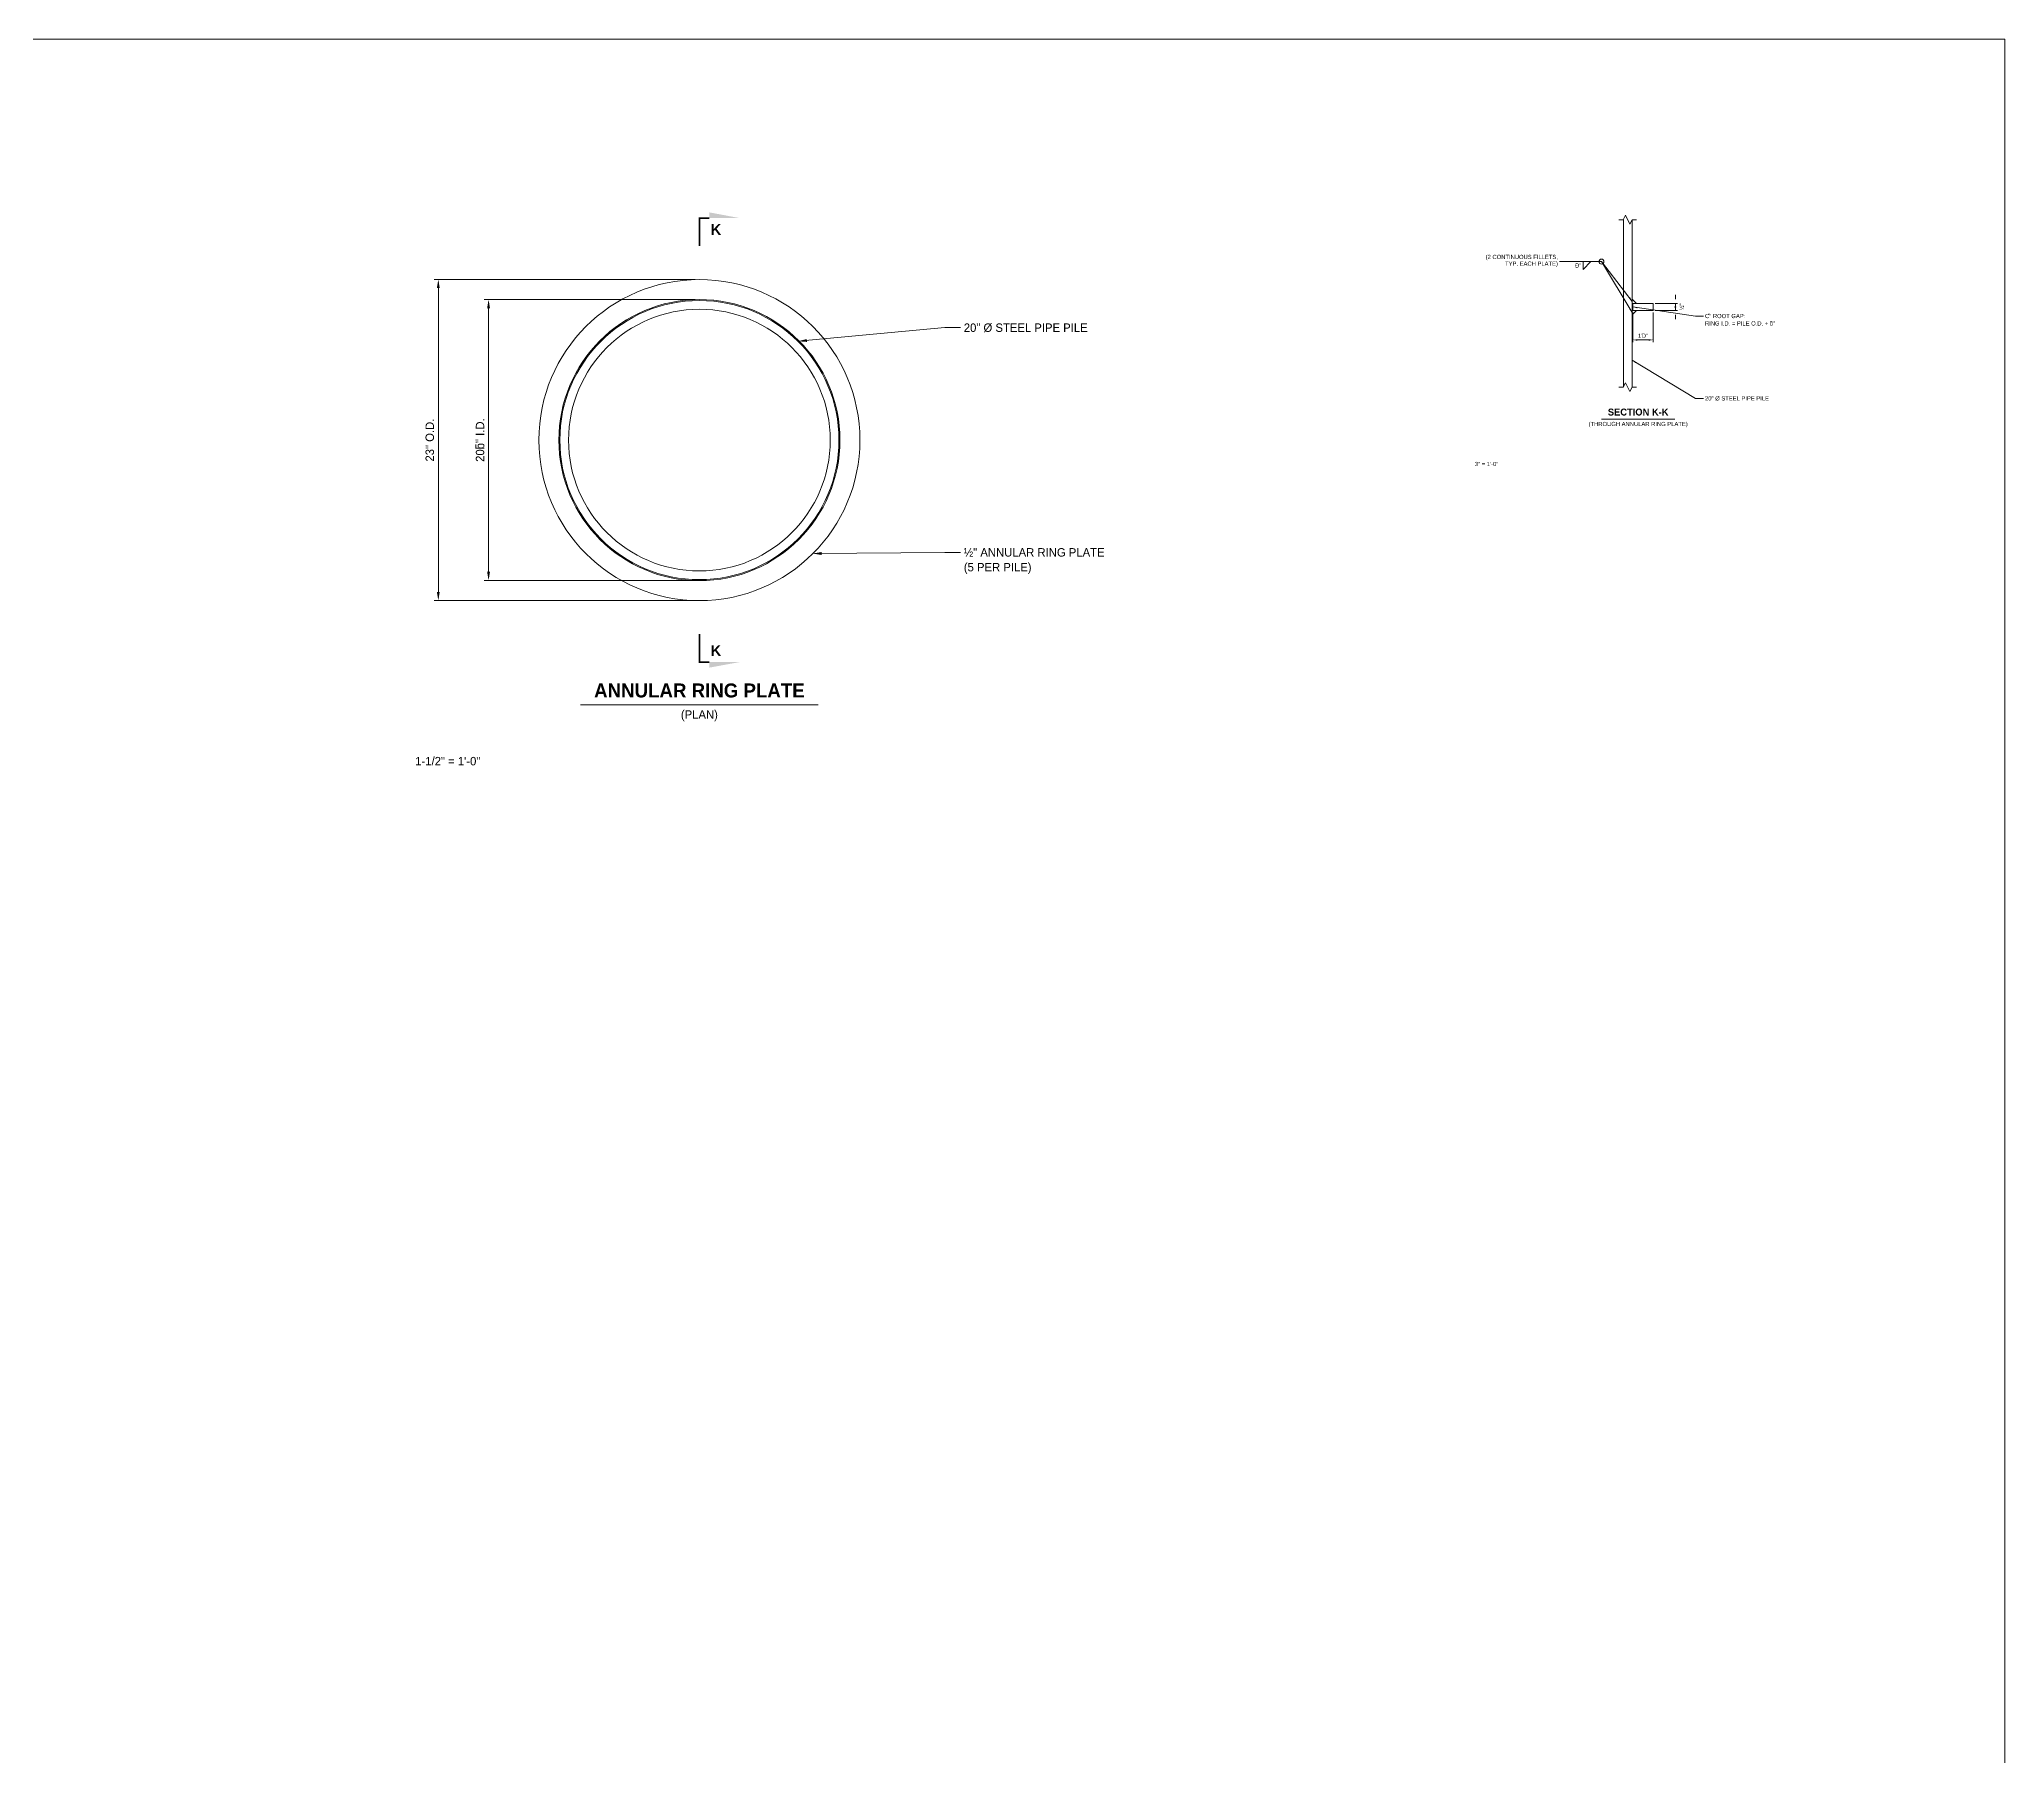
# Model space of a CAD drawing. Extents: x -1 to 861, y -26 to 2.
# Drawn here: x 550.73 to 562.46, y -9.25 to 1 of the extents above; entities that cross this region are included whole.
import ezdxf
from ezdxf.enums import TextEntityAlignment as Align

# ---------------------------------------------------------------- set-up
doc = ezdxf.new("R2010")
doc.units = 21
doc.header["$MEASUREMENT"] = 0
for name, color, linetype, lineweight in [('Border', 7, 'Continuous', 15), ('Dimension', 7, 'Continuous', 9), ('Leader', 7, 'Continuous', 9), ('PileSteel', 30, 'Continuous', 15), ('Symbols', 7, 'Continuous', 15), ('TextStructures', 7, 'Continuous', 9)]:
    doc.layers.add(name, color=color, linetype=linetype, lineweight=lineweight)
doc.styles.add('FDOT Bold (Large)', font='FDOTBold.ttf')
doc.styles.add('FDOT Structures', font='FDOT.ttf')
doc.styles.add('FDOT Structures Annotation', font='FDOT.ttf')
doc.styles.add('FDOT Structures Views_SectionArrow', font='FDOTBold.ttf')

msp = doc.modelspace()

# ---------------------------------------------------------------- linework, layer by layer
at = {"layer": 'Border'}
msp.add_lwpolyline([(539, -19.5), (562.461, -19.5), (562.461, 1), (539, 1)], close=True, dxfattribs=at)
at = {"layer": 'Dimension'}
for p, q in [((554.645, -0.433), (553.086, -0.433)), ((553.112, -2.298), (553.112, -0.485)), ((554.645, -0.553), (553.386, -0.553)), ((560.375, -0.577), (560.508, -0.577)), ((560.495, -0.551), (560.495, -0.525)), ((560.495, -0.577), (560.495, -0.618)), ((553.412, -2.178), (553.412, -0.605)), ((560.242, -0.631), (560.242, -0.807)), ((560.362, -0.631), (560.362, -0.807)), ((560.375, -0.618), (560.508, -0.618)), ((560.495, -0.644), (560.495, -0.67)), ((560.268, -0.794), (560.336, -0.794)), ((554.645, -2.23), (553.386, -2.23)), ((554.645, -2.35), (553.086, -2.35))]:
    msp.add_line(p, q, dxfattribs=at)
for points in [[(553.103, -0.485), (553.112, -0.433), (553.12, -0.485)], [(553.403, -0.605), (553.412, -0.553), (553.42, -0.605)], [(553.42, -2.178), (553.412, -2.23), (553.403, -2.178)], [(553.12, -2.298), (553.112, -2.35), (553.103, -2.298)]]:
    msp.add_solid(points, dxfattribs=at)
at = {"layer": 'Leader'}
for p in [(559.804, -0.327), (560.237, -0.564), (560.237, -0.631)]:
    msp.add_line(p, (560.054, -0.327), dxfattribs=at)
for points in [[(559.944, -0.327), (559.944, -0.373), (559.99, -0.327), (559.944, -0.327)], [(560.242, -0.597), (560.615, -0.652), (560.662, -0.652)], [(555.259, -0.802), (556.135, -0.721), (556.228, -0.721)], [(560.237, -0.916), (560.615, -1.143), (560.662, -1.143)], [(555.348, -2.069), (556.135, -2.063), (556.228, -2.063)]]:
    msp.add_lwpolyline(points, dxfattribs=at)
msp.add_circle((560.054, -0.327), 0.015, dxfattribs=at)
for points in [[(560.237, -0.564), (560.218, -0.546), (560.225, -0.54)], [(560.237, -0.631), (560.22, -0.611), (560.227, -0.607)], [(560.242, -0.597), (560.269, -0.597), (560.267, -0.606)], [(555.259, -0.802), (555.31, -0.789), (555.312, -0.806)], [(560.237, -0.916), (560.262, -0.926), (560.257, -0.933)], [(555.348, -2.069), (555.4, -2.06), (555.4, -2.078)]]:
    msp.add_solid(points, dxfattribs=at)
at = {"layer": 'PileSteel'}
for p, q in [((560.185, -1.077), (560.185, -0.077)), ((560.237, -1.077), (560.237, -0.077))]:
    msp.add_line(p, q, dxfattribs=at)
for points in [[(560.237, -0.577), (560.237, -0.551), (560.263, -0.577), (560.237, -0.577)], [(560.237, -0.618), (560.237, -0.644), (560.263, -0.618), (560.237, -0.618)]]:
    msp.add_lwpolyline(points, dxfattribs=at)
msp.add_lwpolyline([(560.242, -0.577), (560.362, -0.577), (560.362, -0.618), (560.242, -0.618)], close=True, dxfattribs=at)
for radius in [0.958, 0.839, 0.833, 0.781]:
    msp.add_circle((554.67, -1.392), radius, dxfattribs=at)
at = {"layer": 'Symbols', "const_width": 0.00933}
for points in [[(554.67, -0.233), (554.67, -0.067), (554.73, -0.067)], [(554.67, -2.55), (554.67, -2.717), (554.73, -2.717)]]:
    msp.add_lwpolyline(points, dxfattribs=at)
at = {"layer": 'Symbols'}
for points in [[(560.158, -0.077), (560.184, -0.077), (560.198, -0.05), (560.224, -0.103), (560.238, -0.077), (560.264, -0.077)], [(560.158, -1.077), (560.184, -1.077), (560.198, -1.05), (560.224, -1.103), (560.238, -1.077), (560.264, -1.077)]]:
    msp.add_lwpolyline(points, dxfattribs=at)
for points in [[(554.73, -0.067), (554.91, -0.067), (554.73, -0.033)], [(554.73, -2.717), (554.91, -2.717), (554.73, -2.75)]]:
    msp.add_solid(points, dxfattribs=at)
at = {"layer": 'TextStructures'}
for p, q in [((560.055, -1.267), (560.491, -1.267)), ((553.961, -2.972), (555.378, -2.972))]:
    msp.add_line(p, q, dxfattribs=at)

# ---------------------------------------------------------------- texts
at = {"layer": 'Border', "style": 'FDOT Structures'}
for s, height, p in [('3" = 1\'-0"', 0.0252, (559.298, -1.522)), ('1-1/2" = 1\'-0"', 0.0504, (552.974, -3.283))]:
    msp.add_text(s, height=height, dxfattribs=at).set_placement(p, align=Align.TOP_LEFT)
at = {"layer": 'TextStructures', "style": 'FDOT Structures Views_SectionArrow'}
for p in [(554.769, -0.135), (554.769, -2.648)]:
    msp.add_text('K', height=0.064, dxfattribs=at).set_placement(p, align=Align.MIDDLE_CENTER)
at = {"layer": 'TextStructures', "style": 'FDOT Structures'}
for s, p in [('(2 CONTINUOUS FILLETS,', (559.794, -0.319)), ('TYP. EACH PLATE)', (559.794, -0.359))]:
    msp.add_text(s, height=0.0252, dxfattribs=at).set_placement(p, align=Align.BOTTOM_RIGHT)
msp.add_text('Ɖ"', height=0.0252, dxfattribs=at).set_placement((559.934, -0.35), align=Align.MIDDLE_RIGHT)
for height, p in [(0.0504, (556.248, -0.721)), (0.0252, (560.672, -1.143))]:
    msp.add_text('20" Ø STEEL PIPE PILE', height=height, dxfattribs=at).set_placement(p, align=Align.MIDDLE_LEFT)
at = {"layer": 'TextStructures'}
for s, height, style, p in [('(THROUGH ANNULAR RING PLATE)', 0.0252, 'FDOT Structures', (560.273, -1.316)), ('SECTION K-K', 0.04167, 'FDOT Bold (Large)', (560.273, -1.258)), ('ANNULAR RING PLATE', 0.08334, 'FDOT Bold (Large)', (554.67, -2.953)), ('(PLAN)', 0.0504, 'FDOT Structures', (554.67, -3.07))]:
    msp.add_text(s, height=height, dxfattribs=dict(at, style=style)).set_placement(p, align=Align.BOTTOM_CENTER)
at = {"layer": 'TextStructures', "attachment_point": 1, "line_spacing_factor": 1.05, "style": 'FDOT Structures'}
for s, insert, char_height in [('Ƈ" ROOT GAP:\\PRING I.D. = PILE O.D. + ƃ"', (560.672, -0.639), 0.0252), ('½" ANNULAR RING PLATE\\P(5 PER PILE)', (556.248, -2.037), 0.0504)]:
    msp.add_mtext(s, dxfattribs=dict(at, insert=insert, char_height=char_height))

# ---------------------------------------------------------------- next in the draw order: texts
at = {"layer": 'Dimension', "attachment_point": 5, "rotation": 90, "style": 'FDOT Structures Annotation', "bg_fill": 3, "box_fill_scale": 1.1, "bg_fill_color": 1}
for s, insert, char_height in [('½"', (560.533, -0.597), 0.0252), ('23" O.D.', (553.061, -1.392), 0.0504), ('20ƃ" I.D.', (553.361, -1.392), 0.0504)]:
    msp.add_mtext(s, dxfattribs=dict(at, insert=insert, char_height=char_height))
at = {"layer": 'Dimension', "insert": (560.302, -0.769), "char_height": 0.0252, "attachment_point": 5, "style": 'FDOT Structures Annotation', "bg_fill": 3, "box_fill_scale": 1.1, "bg_fill_color": 1}
msp.add_mtext('1Ɗ"', dxfattribs=at)

# ---------------------------------------------------------------- next in the draw order: linework, layer by layer
at = {"layer": 'Dimension'}
for points in [[(560.491, -0.603), (560.495, -0.577), (560.5, -0.603)], [(560.5, -0.592), (560.495, -0.618), (560.491, -0.592)], [(560.268, -0.799), (560.242, -0.794), (560.268, -0.79)], [(560.336, -0.79), (560.362, -0.794), (560.336, -0.799)]]:
    msp.add_solid(points, dxfattribs=at)

doc.saveas('drawing.dxf')
